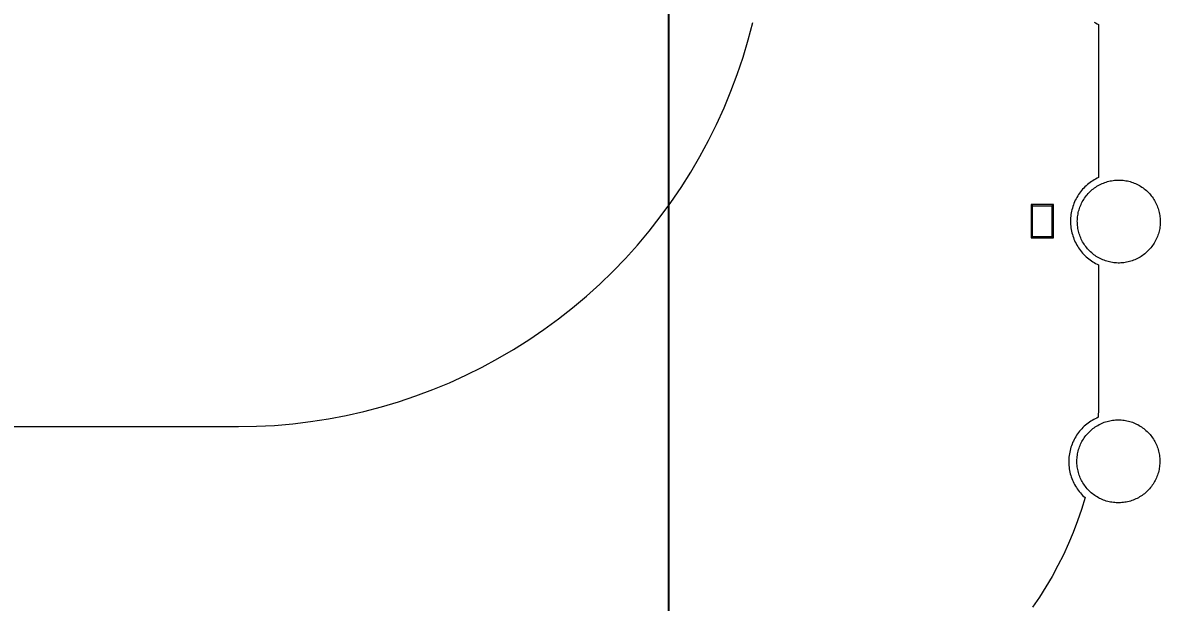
# Model space of a CAD drawing. Header units: inches. Extents: x -6.5 to 91.7, y -2.1 to 67.1.
# Drawn here: x 31.33 to 38.1, y 1.32 to 4.77 of the extents above; entities that cross this region are included whole.
import ezdxf

# ---------------------------------------------------------------- set-up
doc = ezdxf.new("R2010")
doc.units = ezdxf.units.IN
doc.header["$PDSIZE"] = -1
doc.layers.add('ZANO_R', color=7, linetype='Continuous', lineweight=0)
doc.layers.add('ZANO_W', color=1, linetype='Continuous', lineweight=0)
doc.styles.get("Standard").update_dxf_attribs({"font": 'ARIALUNI.TTF'})
doc.dimstyles.new('amerykanie', dxfattribs={"dimtxt": 50, "dimasz": 50, "dimexe": 0.5, "dimexo": 0.5, "dimgap": 1, "dimtad": 1, "dimdec": 0, "dimzin": 0, "dimlunit": 5, "dimtxsty": 'Standard', "dimcen": 0.09, "dimclrd": 1, "dimclre": 1, "dimclrt": 1, "dimazin": 0, "dimtfac": 1, "dimtdec": 0, "dimtmove": 0, "dimatfit": 3, "dimfxl": 1, "dimtzin": 0, "dimarcsym": 1})

# ---------------------------------------------------------------- blocks, each defined once
blk = doc.blocks.new('*D366')
at = {"layer": 'Defpoints', "color": 0}
for p in [(25.3333, 7.879), (35.1761, 7.879), (35.1761, -1.6422)]:
    blk.add_point(p, dxfattribs=at)
at = {"layer": 'ZANO_W', "color": 1, "lineweight": -2}
for p, q in [((25.3333, 7.379), (25.3333, -2.1422)), ((35.1761, 7.379), (35.1761, -2.1422)), ((26.1458, -1.6422), (34.3636, -1.6422))]:
    blk.add_line(p, q, dxfattribs=at)
at = {"layer": 'ZANO_W', "color": 1}
for points in [[(26.1458, -1.5068), (26.1458, -1.7776), (25.3333, -1.6422)], [(34.3636, -1.7776), (34.3636, -1.5068), (35.1761, -1.6422)]]:
    blk.add_solid(points, dxfattribs=at)
at = {"layer": 'ZANO_W', "color": 1, "insert": (30.2547, -0.7205), "char_height": 0.8125, "attachment_point": 5}
blk.add_mtext('9 13/16', dxfattribs=at)

msp = doc.modelspace()

# ---------------------------------------------------------------- linework, layer by layer
at = {"layer": 'ZANO_R'}
for p, q in [((35.64991, 4.66699), (35.67715, 4.77103)), ((37.70893, 4.77251), (37.71755, 4.76765)), ((37.71755, 4.76765), (37.72633, 4.7631)), ((37.72633, 4.7631), (37.73527, 4.75885)), ((37.73527, 4.75885), (37.73527, 3.84839)), ((35.61913, 4.56394), (35.64991, 4.66699)), ((35.58484, 4.462), (35.61913, 4.56394)), ((35.5471, 4.36129), (35.58484, 4.462)), ((35.50595, 4.26192), (35.5471, 4.36129)), ((35.46142, 4.16402), (35.50595, 4.26192)), ((35.41358, 4.0677), (35.46142, 4.16402)), ((35.36247, 3.97307), (35.41358, 4.0677)), ((35.30817, 3.88023), (35.36247, 3.97307)), ((35.25073, 3.78931), (35.30817, 3.88023)), ((37.65399, 3.79279), (37.64703, 3.78576)), ((37.66119, 3.79958), (37.65399, 3.79279)), ((37.66863, 3.80612), (37.66119, 3.79958)), ((37.67628, 3.81239), (37.66863, 3.80612)), ((37.68415, 3.81839), (37.67628, 3.81239)), ((37.69222, 3.82412), (37.68415, 3.81839)), ((37.70048, 3.82957), (37.69222, 3.82412)), ((37.70893, 3.83472), (37.70048, 3.82957)), ((37.71755, 3.83958), (37.70893, 3.83472)), ((37.71096, 3.78674), (37.71799, 3.79163)), ((37.72633, 3.84414), (37.71755, 3.83958)), ((37.71799, 3.79163), (37.72519, 3.79627)), ((37.72519, 3.79627), (37.73254, 3.80066)), ((37.73527, 3.84839), (37.72633, 3.84414)), ((37.73254, 3.80066), (37.74004, 3.80479)), ((37.74004, 3.80479), (37.74769, 3.80866)), ((37.74769, 3.80866), (37.75546, 3.81226)), ((37.75546, 3.81226), (37.76335, 3.81559)), ((37.76335, 3.81559), (37.77135, 3.81865)), ((37.77135, 3.81865), (37.77945, 3.82142)), ((37.77945, 3.82142), (37.78765, 3.82391)), ((37.78765, 3.82391), (37.79592, 3.82611)), ((37.79592, 3.82611), (37.80427, 3.82803)), ((37.80427, 3.82803), (37.81268, 3.82966)), ((37.81268, 3.82966), (37.82114, 3.83099)), ((37.82114, 3.83099), (37.82964, 3.83203)), ((37.82964, 3.83203), (37.83818, 3.83277)), ((37.83818, 3.83277), (37.84673, 3.83322)), ((37.84673, 3.83322), (37.85529, 3.83336)), ((37.85529, 3.83336), (37.86386, 3.83322)), ((37.86386, 3.83322), (37.87241, 3.83277)), ((37.87241, 3.83277), (37.88094, 3.83203)), ((37.88094, 3.83203), (37.88944, 3.83099)), ((37.88944, 3.83099), (37.8979, 3.82966)), ((37.8979, 3.82966), (37.90631, 3.82803)), ((37.90631, 3.82803), (37.91466, 3.82611)), ((37.91466, 3.82611), (37.92294, 3.82391)), ((37.92294, 3.82391), (37.93113, 3.82142)), ((37.93113, 3.82142), (37.93924, 3.81865)), ((37.93924, 3.81865), (37.94724, 3.81559)), ((37.94724, 3.81559), (37.95513, 3.81226)), ((37.95513, 3.81226), (37.9629, 3.80866)), ((37.9629, 3.80866), (37.97054, 3.80479)), ((37.97054, 3.80479), (37.97804, 3.80066)), ((37.97804, 3.80066), (37.9854, 3.79627)), ((37.9854, 3.79627), (37.9926, 3.79163)), ((37.9926, 3.79163), (37.99963, 3.78674)), ((35.19021, 3.7004), (35.25073, 3.78931)), ((37.60568, 3.73038), (37.60091, 3.72171)), ((37.61075, 3.73889), (37.60568, 3.73038)), ((37.61611, 3.74721), (37.61075, 3.73889)), ((37.62175, 3.75534), (37.61611, 3.74721)), ((37.62767, 3.76326), (37.62175, 3.75534)), ((37.63386, 3.77098), (37.62767, 3.76326)), ((37.64032, 3.77848), (37.63386, 3.77098)), ((37.64703, 3.78576), (37.64032, 3.77848)), ((37.64678, 3.71854), (37.65148, 3.7257)), ((37.65148, 3.7257), (37.65643, 3.73269)), ((37.65643, 3.73269), (37.66162, 3.73951)), ((37.66162, 3.73951), (37.66705, 3.74613)), ((37.66705, 3.74613), (37.6727, 3.75257)), ((37.6727, 3.75257), (37.67856, 3.75881)), ((37.67856, 3.75881), (37.68465, 3.76484)), ((37.68465, 3.76484), (37.69094, 3.77065)), ((37.69094, 3.77065), (37.69742, 3.77625)), ((37.69742, 3.77625), (37.7041, 3.78161)), ((37.7041, 3.78161), (37.71096, 3.78674)), ((37.99963, 3.78674), (38.00649, 3.78161)), ((38.00649, 3.78161), (38.01316, 3.77625)), ((38.01316, 3.77625), (38.01965, 3.77065)), ((38.01965, 3.77065), (38.02594, 3.76484)), ((38.02594, 3.76484), (38.03202, 3.75881)), ((38.03202, 3.75881), (38.03789, 3.75257)), ((38.03789, 3.75257), (38.04354, 3.74613)), ((38.04354, 3.74613), (38.04896, 3.73951)), ((38.04896, 3.73951), (38.05415, 3.73269)), ((38.05415, 3.73269), (38.0591, 3.7257)), ((38.0591, 3.7257), (38.06381, 3.71854)), ((35.1267, 3.6136), (35.19021, 3.7004)), ((37.46754, 3.68696), (37.33368, 3.68696)), ((37.33368, 3.68696), (37.33368, 3.49011)), ((37.34156, 3.67909), (37.34156, 3.68696)), ((37.34156, 3.67909), (37.45967, 3.67909)), ((37.34156, 3.49798), (37.34156, 3.67909)), ((37.45967, 3.68696), (37.45967, 3.67909)), ((37.45967, 3.49798), (37.45967, 3.67909)), ((37.46754, 3.49011), (37.46754, 3.68696)), ((37.57631, 3.65713), (37.5741, 3.64749)), ((37.57885, 3.6667), (37.57631, 3.65713)), ((37.58173, 3.67617), (37.57885, 3.6667)), ((37.58493, 3.68553), (37.58173, 3.67617)), ((37.58845, 3.69478), (37.58493, 3.68553)), ((37.59229, 3.7039), (37.58845, 3.69478)), ((37.59645, 3.71288), (37.59229, 3.7039)), ((37.60091, 3.72171), (37.59645, 3.71288)), ((37.61633, 3.64807), (37.6186, 3.65633)), ((37.6186, 3.65633), (37.62116, 3.6645)), ((37.62116, 3.6645), (37.62401, 3.67258)), ((37.62401, 3.67258), (37.62713, 3.68055)), ((37.62713, 3.68055), (37.63053, 3.68841)), ((37.63053, 3.68841), (37.6342, 3.69615)), ((37.6342, 3.69615), (37.63813, 3.70376)), ((37.63813, 3.70376), (37.64233, 3.71123)), ((37.64233, 3.71123), (37.64678, 3.71854)), ((38.06381, 3.71854), (38.06826, 3.71123)), ((38.06826, 3.71123), (38.07245, 3.70376)), ((38.07245, 3.70376), (38.07639, 3.69615)), ((38.07639, 3.69615), (38.08006, 3.68841)), ((38.08006, 3.68841), (38.08345, 3.68055)), ((38.08345, 3.68055), (38.08658, 3.67258)), ((38.08658, 3.67258), (38.08942, 3.6645)), ((38.08942, 3.6645), (38.09198, 3.65633)), ((38.09198, 3.65633), (38.09426, 3.64807)), ((35.06026, 3.52903), (35.1267, 3.6136)), ((37.56811, 3.59843), (37.56794, 3.58853)), ((37.56794, 3.58853), (37.56811, 3.57864)), ((37.56863, 3.60831), (37.56811, 3.59843)), ((37.56948, 3.61817), (37.56863, 3.60831)), ((37.57068, 3.62799), (37.56948, 3.61817)), ((37.57222, 3.63777), (37.57068, 3.62799)), ((37.5741, 3.64749), (37.57222, 3.63777)), ((37.60856, 3.58877), (37.60879, 3.59733)), ((37.60864, 3.5802), (37.60856, 3.58877)), ((37.60879, 3.59733), (37.60931, 3.60588)), ((37.60931, 3.60588), (37.61012, 3.6144)), ((37.61012, 3.6144), (37.61123, 3.62289)), ((37.61123, 3.62289), (37.61264, 3.63134)), ((37.61264, 3.63134), (37.61434, 3.63974)), ((37.61434, 3.63974), (37.61633, 3.64807)), ((38.09426, 3.64807), (38.09625, 3.63974)), ((38.09625, 3.63974), (38.09795, 3.63134)), ((38.09795, 3.63134), (38.09935, 3.62289)), ((38.09935, 3.62289), (38.10046, 3.6144)), ((38.10046, 3.6144), (38.10128, 3.60588)), ((38.10128, 3.60588), (38.1018, 3.59733)), ((38.1018, 3.59733), (38.10202, 3.58877)), ((38.10202, 3.58877), (38.10195, 3.5802)), ((34.99097, 3.44677), (35.06026, 3.52903)), ((37.56811, 3.57864), (37.56863, 3.56876)), ((37.56863, 3.56876), (37.56948, 3.5589)), ((37.56948, 3.5589), (37.57068, 3.54907)), ((37.57068, 3.54907), (37.57222, 3.5393)), ((37.57222, 3.5393), (37.5741, 3.52958)), ((37.5741, 3.52958), (37.57631, 3.51993)), ((37.60901, 3.57164), (37.60864, 3.5802)), ((37.60968, 3.56311), (37.60901, 3.57164)), ((37.61064, 3.55459), (37.60968, 3.56311)), ((37.6119, 3.54612), (37.61064, 3.55459)), ((37.61345, 3.5377), (37.6119, 3.54612)), ((37.6153, 3.52934), (37.61345, 3.5377)), ((37.61743, 3.52104), (37.6153, 3.52934)), ((37.61985, 3.51282), (37.61743, 3.52104)), ((38.09316, 3.52104), (38.09074, 3.51282)), ((38.09529, 3.52934), (38.09316, 3.52104)), ((38.09713, 3.5377), (38.09529, 3.52934)), ((38.09869, 3.54612), (38.09713, 3.5377)), ((38.09994, 3.55459), (38.09869, 3.54612)), ((38.10091, 3.56311), (38.09994, 3.55459)), ((38.10158, 3.57164), (38.10091, 3.56311)), ((38.10195, 3.5802), (38.10158, 3.57164)), ((37.33368, 3.49011), (37.46754, 3.49011)), ((37.34156, 3.49798), (37.45967, 3.49798)), ((37.34156, 3.49011), (37.34156, 3.49798)), ((37.45967, 3.49011), (37.45967, 3.49798)), ((37.57631, 3.51993), (37.57885, 3.51037)), ((37.57885, 3.51037), (37.58173, 3.5009)), ((37.58173, 3.5009), (37.58493, 3.49154)), ((37.58493, 3.49154), (37.58845, 3.48229)), ((37.58845, 3.48229), (37.59229, 3.47317)), ((37.59229, 3.47317), (37.59645, 3.46419)), ((37.59645, 3.46419), (37.60091, 3.45535)), ((37.60091, 3.45535), (37.60568, 3.44668)), ((37.62255, 3.5047), (37.61985, 3.51282)), ((37.62553, 3.49667), (37.62255, 3.5047)), ((37.6288, 3.48875), (37.62553, 3.49667)), ((37.63233, 3.48095), (37.6288, 3.48875)), ((37.63613, 3.47327), (37.63233, 3.48095)), ((37.6402, 3.46573), (37.63613, 3.47327)), ((37.64452, 3.45834), (37.6402, 3.46573)), ((37.6491, 3.4511), (37.64452, 3.45834)), ((38.06606, 3.45834), (38.06148, 3.4511)), ((38.07039, 3.46573), (38.06606, 3.45834)), ((38.07445, 3.47327), (38.07039, 3.46573)), ((38.07826, 3.48095), (38.07445, 3.47327)), ((38.08179, 3.48875), (38.07826, 3.48095)), ((38.08505, 3.49667), (38.08179, 3.48875)), ((38.08803, 3.5047), (38.08505, 3.49667)), ((38.09074, 3.51282), (38.08803, 3.5047)), ((34.91892, 3.36693), (34.99097, 3.44677)), ((37.60568, 3.44668), (37.61075, 3.43818)), ((37.61075, 3.43818), (37.61611, 3.42986)), ((37.61611, 3.42986), (37.62175, 3.42173)), ((37.62175, 3.42173), (37.62767, 3.4138)), ((37.62767, 3.4138), (37.63386, 3.40608)), ((37.63386, 3.40608), (37.64032, 3.39858)), ((37.64032, 3.39858), (37.64703, 3.39131)), ((37.64703, 3.39131), (37.65399, 3.38428)), ((37.65393, 3.44403), (37.6491, 3.4511)), ((37.659, 3.43713), (37.65393, 3.44403)), ((37.66431, 3.4304), (37.659, 3.43713)), ((37.66984, 3.42387), (37.66431, 3.4304)), ((37.6756, 3.41753), (37.66984, 3.42387)), ((37.68158, 3.4114), (37.6756, 3.41753)), ((37.68777, 3.40547), (37.68158, 3.4114)), ((37.69415, 3.39977), (37.68777, 3.40547)), ((37.70074, 3.39429), (37.69415, 3.39977)), ((37.7075, 3.38904), (37.70074, 3.39429)), ((37.71445, 3.38403), (37.7075, 3.38904)), ((38.00308, 3.38904), (37.99613, 3.38403)), ((38.00985, 3.39429), (38.00308, 3.38904)), ((38.01643, 3.39977), (38.00985, 3.39429)), ((38.02282, 3.40547), (38.01643, 3.39977)), ((38.02901, 3.4114), (38.02282, 3.40547)), ((38.03498, 3.41753), (38.02901, 3.4114)), ((38.04074, 3.42387), (38.03498, 3.41753)), ((38.04628, 3.4304), (38.04074, 3.42387)), ((38.05159, 3.43713), (38.04628, 3.4304)), ((38.05666, 3.44403), (38.05159, 3.43713)), ((38.06148, 3.4511), (38.05666, 3.44403)), ((34.84418, 3.28959), (34.91892, 3.36693)), ((37.65399, 3.38428), (37.66119, 3.37749)), ((37.66119, 3.37749), (37.66863, 3.37095)), ((37.66863, 3.37095), (37.67628, 3.36468)), ((37.67628, 3.36468), (37.68415, 3.35867)), ((37.68415, 3.35867), (37.69222, 3.35294)), ((37.69222, 3.35294), (37.70048, 3.3475)), ((37.70048, 3.3475), (37.70893, 3.34234)), ((37.70893, 3.34234), (37.71755, 3.33748)), ((37.72157, 3.37926), (37.71445, 3.38403)), ((37.71755, 3.33748), (37.72633, 3.33293)), ((37.72885, 3.37475), (37.72157, 3.37926)), ((37.72633, 3.33293), (37.73527, 3.32868)), ((37.73627, 3.37049), (37.72885, 3.37475)), ((37.73527, 3.32868), (37.73527, 2.52455)), ((37.74385, 3.36649), (37.73627, 3.37049)), ((37.75156, 3.36275), (37.74385, 3.36649)), ((37.75939, 3.35929), (37.75156, 3.36275)), ((37.76734, 3.35609), (37.75939, 3.35929)), ((37.77539, 3.35318), (37.76734, 3.35609)), ((37.78354, 3.35055), (37.77539, 3.35318)), ((37.79178, 3.3482), (37.78354, 3.35055)), ((37.80009, 3.34614), (37.79178, 3.3482)), ((37.80847, 3.34437), (37.80009, 3.34614)), ((37.81691, 3.34289), (37.80847, 3.34437)), ((37.82539, 3.3417), (37.81691, 3.34289)), ((37.83391, 3.34081), (37.82539, 3.3417)), ((37.84245, 3.34022), (37.83391, 3.34081)), ((37.85101, 3.33992), (37.84245, 3.34022)), ((37.85958, 3.33992), (37.85101, 3.33992)), ((37.86813, 3.34022), (37.85958, 3.33992)), ((37.87668, 3.34081), (37.86813, 3.34022)), ((37.8852, 3.3417), (37.87668, 3.34081)), ((37.89368, 3.34289), (37.8852, 3.3417)), ((37.90212, 3.34437), (37.89368, 3.34289)), ((37.9105, 3.34614), (37.90212, 3.34437)), ((37.91881, 3.3482), (37.9105, 3.34614)), ((37.92705, 3.35055), (37.91881, 3.3482)), ((37.9352, 3.35318), (37.92705, 3.35055)), ((37.94325, 3.35609), (37.9352, 3.35318)), ((37.9512, 3.35929), (37.94325, 3.35609)), ((37.95903, 3.36275), (37.9512, 3.35929)), ((37.96674, 3.36649), (37.95903, 3.36275)), ((37.97431, 3.37049), (37.96674, 3.36649)), ((37.98174, 3.37475), (37.97431, 3.37049)), ((37.98902, 3.37926), (37.98174, 3.37475)), ((37.99613, 3.38403), (37.98902, 3.37926)), ((34.76684, 3.21485), (34.84418, 3.28959)), ((34.687, 3.1428), (34.76684, 3.21485)), ((34.60474, 3.07351), (34.687, 3.1428)), ((34.52017, 3.00707), (34.60474, 3.07351)), ((34.43337, 2.94356), (34.52017, 3.00707)), ((34.34446, 2.88304), (34.43337, 2.94356)), ((34.25354, 2.8256), (34.34446, 2.88304)), ((34.1607, 2.7713), (34.25354, 2.8256)), ((33.96975, 2.67235), (34.06607, 2.72019)), ((34.06607, 2.72019), (34.1607, 2.7713)), ((33.87185, 2.62782), (33.96975, 2.67235)), ((33.67177, 2.54893), (33.77248, 2.58667)), ((33.77248, 2.58667), (33.87185, 2.62782)), ((33.46678, 2.48386), (33.56983, 2.51465)), ((33.56983, 2.51465), (33.67177, 2.54893)), ((37.73527, 2.52455), (37.73465, 2.47328)), ((33.25783, 2.43294), (33.36274, 2.45662)), ((33.36274, 2.45662), (33.46678, 2.48386)), ((37.73465, 2.47328), (37.7328, 2.42204)), ((32.72454, 2.3689), (32.83195, 2.37441)), ((32.83195, 2.37441), (32.9391, 2.38358)), ((32.9391, 2.38358), (33.04589, 2.3964)), ((33.04589, 2.3964), (33.15217, 2.41286)), ((33.15217, 2.41286), (33.25783, 2.43294)), ((37.65682, 2.37511), (37.64938, 2.36848)), ((37.66448, 2.38148), (37.65682, 2.37511)), ((37.67237, 2.38757), (37.66448, 2.38148)), ((37.68046, 2.39338), (37.67237, 2.38757)), ((37.68875, 2.39891), (37.68046, 2.39338)), ((37.69722, 2.40415), (37.68875, 2.39891)), ((37.70588, 2.40908), (37.69722, 2.40415)), ((37.7147, 2.41371), (37.70588, 2.40908)), ((37.72367, 2.41803), (37.7147, 2.41371)), ((37.71552, 2.36528), (37.72271, 2.36992)), ((37.72271, 2.36992), (37.73007, 2.37431)), ((37.7328, 2.42204), (37.72367, 2.41803)), ((37.73007, 2.37431), (37.73757, 2.37844)), ((37.73757, 2.37844), (37.74521, 2.38231)), ((37.74521, 2.38231), (37.75298, 2.38591)), ((37.75298, 2.38591), (37.76088, 2.38924)), ((37.76088, 2.38924), (37.76888, 2.39229)), ((37.76888, 2.39229), (37.77698, 2.39507)), ((37.77698, 2.39507), (37.78518, 2.39756)), ((37.78518, 2.39756), (37.79345, 2.39976)), ((37.79345, 2.39976), (37.8018, 2.40168)), ((37.8018, 2.40168), (37.81021, 2.4033)), ((37.81021, 2.4033), (37.81867, 2.40464)), ((37.81867, 2.40464), (37.82717, 2.40568)), ((37.82717, 2.40568), (37.8357, 2.40642)), ((37.8357, 2.40642), (37.84426, 2.40686)), ((37.84426, 2.40686), (37.85282, 2.40701)), ((37.85282, 2.40701), (37.86138, 2.40686)), ((37.86138, 2.40686), (37.86994, 2.40642)), ((37.86994, 2.40642), (37.87847, 2.40568)), ((37.87847, 2.40568), (37.88697, 2.40464)), ((37.88697, 2.40464), (37.89543, 2.4033)), ((37.89543, 2.4033), (37.90384, 2.40168)), ((37.90384, 2.40168), (37.91219, 2.39976)), ((37.91219, 2.39976), (37.92046, 2.39756)), ((37.92046, 2.39756), (37.92866, 2.39507)), ((37.92866, 2.39507), (37.93676, 2.39229)), ((37.93676, 2.39229), (37.94476, 2.38924)), ((37.94476, 2.38924), (37.95266, 2.38591)), ((37.95266, 2.38591), (37.96043, 2.38231)), ((37.96043, 2.38231), (37.96807, 2.37844)), ((37.96807, 2.37844), (37.97557, 2.37431)), ((37.97557, 2.37431), (37.98293, 2.36992)), ((37.98293, 2.36992), (37.99012, 2.36528)), ((27.89245, 2.36707), (32.617, 2.36707)), ((32.617, 2.36707), (32.72454, 2.3689)), ((37.59906, 2.307), (37.59403, 2.2984)), ((37.60438, 2.31543), (37.59906, 2.307)), ((37.61, 2.32366), (37.60438, 2.31543)), ((37.61589, 2.33169), (37.61, 2.32366)), ((37.62207, 2.3395), (37.61589, 2.33169)), ((37.62851, 2.3471), (37.62207, 2.3395)), ((37.63522, 2.35447), (37.62851, 2.3471)), ((37.64218, 2.3616), (37.63522, 2.35447)), ((37.64938, 2.36848), (37.64218, 2.3616)), ((37.64901, 2.29935), (37.65396, 2.30634)), ((37.65396, 2.30634), (37.65915, 2.31315)), ((37.65915, 2.31315), (37.66457, 2.31978)), ((37.66457, 2.31978), (37.67022, 2.32622)), ((37.67022, 2.32622), (37.67609, 2.33246)), ((37.67609, 2.33246), (37.68217, 2.33849)), ((37.68217, 2.33849), (37.68846, 2.3443)), ((37.68846, 2.3443), (37.69495, 2.3499)), ((37.69495, 2.3499), (37.70163, 2.35526)), ((37.70163, 2.35526), (37.70848, 2.36039)), ((37.70848, 2.36039), (37.71552, 2.36528)), ((37.99012, 2.36528), (37.99716, 2.36039)), ((37.99716, 2.36039), (38.00401, 2.35526)), ((38.00401, 2.35526), (38.01069, 2.3499)), ((38.01069, 2.3499), (38.01718, 2.3443)), ((38.01718, 2.3443), (38.02347, 2.33849)), ((38.02347, 2.33849), (38.02955, 2.33246)), ((38.02955, 2.33246), (38.03542, 2.32622)), ((38.03542, 2.32622), (38.04107, 2.31978)), ((38.04107, 2.31978), (38.04649, 2.31315)), ((38.04649, 2.31315), (38.05168, 2.30634)), ((38.05168, 2.30634), (38.05663, 2.29935)), ((37.56763, 2.23404), (37.56517, 2.22438)), ((37.57043, 2.2436), (37.56763, 2.23404)), ((37.57356, 2.25306), (37.57043, 2.2436)), ((37.57701, 2.2624), (37.57356, 2.25306)), ((37.58079, 2.27162), (37.57701, 2.2624)), ((37.58489, 2.2807), (37.58079, 2.27162)), ((37.58931, 2.28963), (37.58489, 2.2807)), ((37.59403, 2.2984), (37.58931, 2.28963)), ((37.61613, 2.22997), (37.61869, 2.23815)), ((37.61869, 2.23815), (37.62154, 2.24623)), ((37.62154, 2.24623), (37.62466, 2.2542)), ((37.62466, 2.2542), (37.62806, 2.26206)), ((37.62806, 2.26206), (37.63172, 2.2698)), ((37.63172, 2.2698), (37.63566, 2.27741)), ((37.63566, 2.27741), (37.63985, 2.28488)), ((37.63985, 2.28488), (37.64431, 2.29219)), ((37.64431, 2.29219), (37.64901, 2.29935)), ((38.05663, 2.29935), (38.06133, 2.29219)), ((38.06133, 2.29219), (38.06579, 2.28488)), ((38.06579, 2.28488), (38.06998, 2.27741)), ((38.06998, 2.27741), (38.07392, 2.2698)), ((38.07392, 2.2698), (38.07758, 2.26206)), ((38.07758, 2.26206), (38.08098, 2.2542)), ((38.08098, 2.2542), (38.0841, 2.24623)), ((38.0841, 2.24623), (38.08695, 2.23815)), ((38.08695, 2.23815), (38.08951, 2.22997)), ((37.55799, 2.17515), (37.55759, 2.16519)), ((37.55873, 2.18508), (37.55799, 2.17515)), ((37.55983, 2.19499), (37.55873, 2.18508)), ((37.56127, 2.20485), (37.55983, 2.19499)), ((37.56305, 2.21465), (37.56127, 2.20485)), ((37.56517, 2.22438), (37.56305, 2.21465)), ((37.60609, 2.16241), (37.60631, 2.17098)), ((37.60631, 2.17098), (37.60683, 2.17952)), ((37.60683, 2.17952), (37.60765, 2.18805)), ((37.60765, 2.18805), (37.60876, 2.19654)), ((37.60876, 2.19654), (37.61017, 2.20499)), ((37.61017, 2.20499), (37.61186, 2.21339)), ((37.61186, 2.21339), (37.61385, 2.22172)), ((37.61385, 2.22172), (37.61613, 2.22997)), ((38.08951, 2.22997), (38.09179, 2.22172)), ((38.09179, 2.22172), (38.09378, 2.21339)), ((38.09378, 2.21339), (38.09547, 2.20499)), ((38.09547, 2.20499), (38.09688, 2.19654)), ((38.09688, 2.19654), (38.09799, 2.18805)), ((38.09799, 2.18805), (38.09881, 2.17952)), ((38.09881, 2.17952), (38.09933, 2.17098)), ((38.09933, 2.17098), (38.09955, 2.16241)), ((37.55759, 2.16519), (37.55753, 2.15523)), ((37.55753, 2.15523), (37.55783, 2.14527)), ((37.55783, 2.14527), (37.55847, 2.13533)), ((37.55847, 2.13533), (37.55946, 2.12542)), ((37.55946, 2.12542), (37.5608, 2.11554)), ((37.5608, 2.11554), (37.56247, 2.10572)), ((37.56247, 2.10572), (37.56449, 2.09597)), ((37.60616, 2.15385), (37.60609, 2.16241)), ((37.60654, 2.14529), (37.60616, 2.15385)), ((37.6072, 2.13675), (37.60654, 2.14529)), ((37.60817, 2.12824), (37.6072, 2.13675)), ((37.60943, 2.11977), (37.60817, 2.12824)), ((37.61098, 2.11135), (37.60943, 2.11977)), ((37.61282, 2.10298), (37.61098, 2.11135)), ((37.61496, 2.09469), (37.61282, 2.10298)), ((38.09282, 2.10298), (38.09068, 2.09469)), ((38.09466, 2.11135), (38.09282, 2.10298)), ((38.09621, 2.11977), (38.09466, 2.11135)), ((38.09747, 2.12824), (38.09621, 2.11977)), ((38.09844, 2.13675), (38.09747, 2.12824)), ((38.0991, 2.14529), (38.09844, 2.13675)), ((38.09948, 2.15385), (38.0991, 2.14529)), ((38.09955, 2.16241), (38.09948, 2.15385)), ((37.56449, 2.09597), (37.56685, 2.08629)), ((37.56685, 2.08629), (37.56955, 2.0767)), ((37.56955, 2.0767), (37.57258, 2.06721)), ((37.57258, 2.06721), (37.57594, 2.05783)), ((37.57594, 2.05783), (37.57962, 2.04857)), ((37.57962, 2.04857), (37.58362, 2.03945)), ((37.58362, 2.03945), (37.58794, 2.03047)), ((37.61738, 2.08647), (37.61496, 2.09469)), ((37.62008, 2.07835), (37.61738, 2.08647)), ((37.62306, 2.07032), (37.62008, 2.07835)), ((37.62632, 2.0624), (37.62306, 2.07032)), ((37.62986, 2.0546), (37.62632, 2.0624)), ((37.63366, 2.04692), (37.62986, 2.0546)), ((37.63772, 2.03938), (37.63366, 2.04692)), ((37.64205, 2.03199), (37.63772, 2.03938)), ((37.64663, 2.02475), (37.64205, 2.03199)), ((38.06359, 2.03199), (38.05901, 2.02475)), ((38.06792, 2.03938), (38.06359, 2.03199)), ((38.07198, 2.04692), (38.06792, 2.03938)), ((38.07578, 2.0546), (38.07198, 2.04692)), ((38.07932, 2.0624), (38.07578, 2.0546)), ((38.08258, 2.07032), (38.07932, 2.0624)), ((38.08556, 2.07835), (38.08258, 2.07032)), ((38.08826, 2.08647), (38.08556, 2.07835)), ((38.09068, 2.09469), (38.08826, 2.08647)), ((37.58794, 2.03047), (37.59257, 2.02165)), ((37.59257, 2.02165), (37.59751, 2.01299)), ((37.59751, 2.01299), (37.60274, 2.00452)), ((37.60274, 2.00452), (37.60827, 1.99623)), ((37.60827, 1.99623), (37.61409, 1.98814)), ((37.61409, 1.98814), (37.62018, 1.98025)), ((37.62018, 1.98025), (37.62654, 1.97259)), ((37.62654, 1.97259), (37.63317, 1.96515)), ((37.63317, 1.96515), (37.64005, 1.95794)), ((37.65146, 2.01768), (37.64663, 2.02475)), ((37.65653, 2.01078), (37.65146, 2.01768)), ((37.66183, 2.00405), (37.65653, 2.01078)), ((37.66737, 1.99752), (37.66183, 2.00405)), ((37.67313, 1.99118), (37.66737, 1.99752)), ((37.67911, 1.98505), (37.67313, 1.99118)), ((37.68529, 1.97912), (37.67911, 1.98505)), ((37.69168, 1.97342), (37.68529, 1.97912)), ((37.69826, 1.96794), (37.69168, 1.97342)), ((37.70503, 1.96269), (37.69826, 1.96794)), ((38.00738, 1.96794), (38.00061, 1.96269)), ((38.01396, 1.97342), (38.00738, 1.96794)), ((38.02035, 1.97912), (38.01396, 1.97342)), ((38.02653, 1.98505), (38.02035, 1.97912)), ((38.03251, 1.99118), (38.02653, 1.98505)), ((38.03827, 1.99752), (38.03251, 1.99118)), ((38.04381, 2.00405), (38.03827, 1.99752)), ((38.04911, 2.01078), (38.04381, 2.00405)), ((38.05418, 2.01768), (38.04911, 2.01078)), ((38.05901, 2.02475), (38.05418, 2.01768)), ((37.65455, 1.94428), (37.63352, 1.87472)), ((37.64005, 1.95794), (37.64718, 1.95099)), ((37.64718, 1.95099), (37.65455, 1.94428)), ((37.71198, 1.95768), (37.70503, 1.96269)), ((37.71909, 1.95291), (37.71198, 1.95768)), ((37.72637, 1.9484), (37.71909, 1.95291)), ((37.7338, 1.94413), (37.72637, 1.9484)), ((37.74138, 1.94013), (37.7338, 1.94413)), ((37.74908, 1.9364), (37.74138, 1.94013)), ((37.75691, 1.93293), (37.74908, 1.9364)), ((37.76486, 1.92974), (37.75691, 1.93293)), ((37.77292, 1.92683), (37.76486, 1.92974)), ((37.78107, 1.9242), (37.77292, 1.92683)), ((37.7893, 1.92185), (37.78107, 1.9242)), ((37.79762, 1.91979), (37.7893, 1.92185)), ((37.806, 1.91802), (37.79762, 1.91979)), ((37.81443, 1.91654), (37.806, 1.91802)), ((37.82292, 1.91535), (37.81443, 1.91654)), ((37.83143, 1.91446), (37.82292, 1.91535)), ((37.83998, 1.91387), (37.83143, 1.91446)), ((37.84854, 1.91357), (37.83998, 1.91387)), ((37.8571, 1.91357), (37.84854, 1.91357)), ((37.86566, 1.91387), (37.8571, 1.91357)), ((37.87421, 1.91446), (37.86566, 1.91387)), ((37.88272, 1.91535), (37.87421, 1.91446)), ((37.89121, 1.91654), (37.88272, 1.91535)), ((37.89964, 1.91802), (37.89121, 1.91654)), ((37.90802, 1.91979), (37.89964, 1.91802)), ((37.91634, 1.92185), (37.90802, 1.91979)), ((37.92457, 1.9242), (37.91634, 1.92185)), ((37.93272, 1.92683), (37.92457, 1.9242)), ((37.94078, 1.92974), (37.93272, 1.92683)), ((37.94872, 1.93293), (37.94078, 1.92974)), ((37.95656, 1.9364), (37.94872, 1.93293)), ((37.96426, 1.94013), (37.95656, 1.9364)), ((37.97184, 1.94413), (37.96426, 1.94013)), ((37.97927, 1.9484), (37.97184, 1.94413)), ((37.98654, 1.95291), (37.97927, 1.9484)), ((37.99366, 1.95768), (37.98654, 1.95291)), ((38.00061, 1.96269), (37.99366, 1.95768)), ((37.63352, 1.87472), (37.61013, 1.80592)), ((37.61013, 1.80592), (37.5844, 1.73795)), ((37.5844, 1.73795), (37.55637, 1.67091)), ((37.55637, 1.67091), (37.52606, 1.60487)), ((37.52606, 1.60487), (37.49351, 1.53989)), ((37.49351, 1.53989), (37.45876, 1.47607)), ((37.45876, 1.47607), (37.42184, 1.41348)), ((37.42184, 1.41348), (37.38281, 1.35218)), ((37.38281, 1.35218), (37.34171, 1.29225))]:
    msp.add_line(p, q, dxfattribs=at)

# ---------------------------------------------------------------- dimensions: what is measured, and where the dimension line sits
at = {"layer": 'ZANO_W'}
dim = msp.add_linear_dim(base=(35.17614, -1.64223), p1=(25.33331, 7.87905), p2=(35.17614, 7.87905), dimstyle='amerykanie', override={"dimtxt": 0.8125, "dimasz": 0.8125, "dimgap": 0.5, "dimdec": 4, "dimaunit": 1, "dimadec": 1, "dimtdec": 4, "dimtmove": 1, "dimfrac": 2}, dxfattribs=at)
dim.commit()
dim.dimension.update_dxf_attribs({"geometry": '*D366', "text_midpoint": (30.25473, -0.72046)})

doc.saveas('drawing.dxf')
